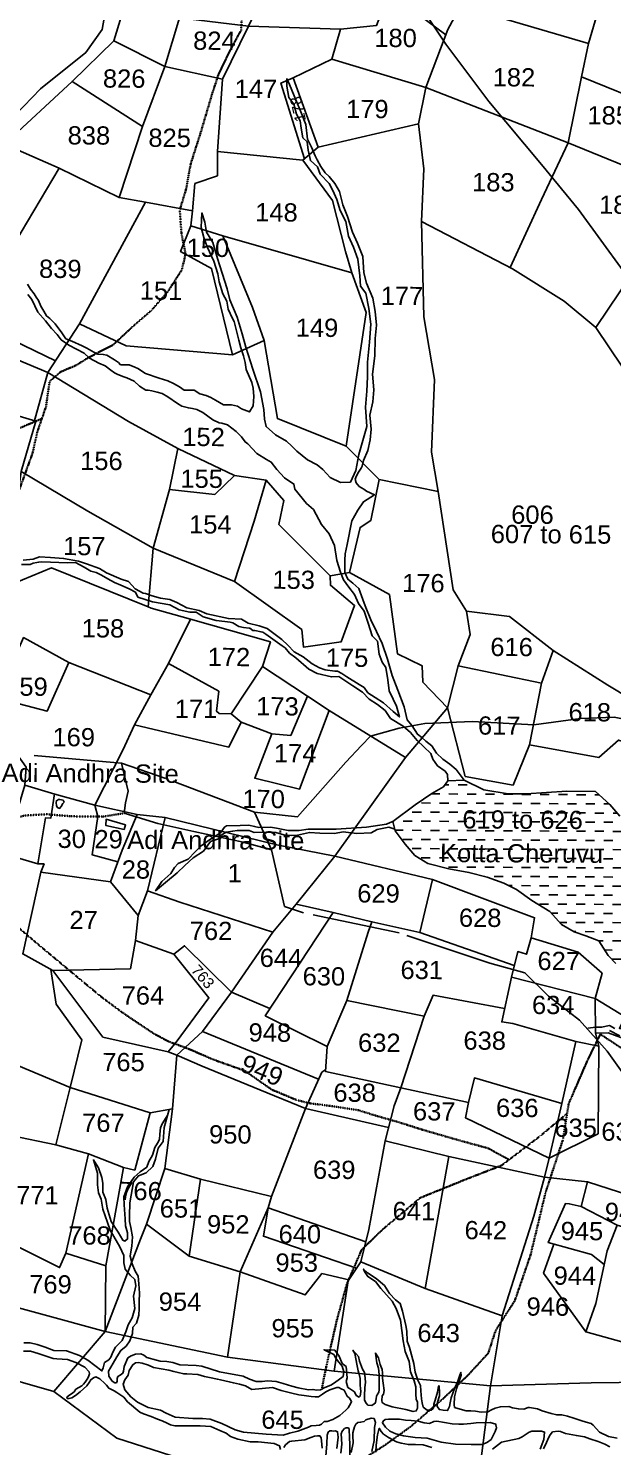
# Model space of a CAD drawing. Header units: inches. Extents: x 304037 to 460575, y 1453943 to 1639883.
# Drawn here: x 343089 to 344183, y 1589703 to 1592359 of the extents above; entities that cross this region are included whole.
import ezdxf

# ---------------------------------------------------------------- set-up
doc = ezdxf.new("R2010")
doc.units = ezdxf.units.IN
doc.header["$MEASUREMENT"] = 0
doc.linetypes.add('ACAD_ISO02W100', pattern=[15, 12, -3])
doc.linetypes.add('ACAD_ISO07W100', pattern=[3, 0, -3])
for name, color, linetype in [('CARTTRACK', 30, 'ACAD_ISO02W100'), ('HILL', 8, 'Continuous'), ('NALA', 4, 'Continuous'), ('SURVEY_BND', 7, 'Continuous'), ('SURVEY_NO', 7, 'Continuous'), ('VILLAGE_AREA', 1, 'Continuous'), ('WATER_BODY', 4, 'Continuous')]:
    doc.layers.add(name, color=color, linetype=linetype)
doc.layers.add('FOOTPATH', color=150, linetype='ACAD_ISO07W100', lineweight=30)
doc.styles.get("Standard").update_dxf_attribs({"font": 'arial.ttf'})

# ---------------------------------------------------------------- blocks, each defined once
blk = doc.blocks.new('DACHURU')
at = {"layer": 'WATER_BODY'}
h = blk.add_hatch(dxfattribs=at)
h.set_pattern_fill('DASH', color=256, scale=10, style=0)
h.set_pattern_definition([(0, (1710.635, -71.4958), (1.25, 1.25), [1.25, -1.25])])
h.paths.add_polyline_path([(2098.47, 556.7), (2100.09, 554.92), (2101.83, 553.95), (2103.41, 553.41), (2105.22, 552.73), (2106.5, 550.71), (2107.54, 549.63), (2108.62, 549.73), (2108.87, 550.71), (2108.66, 555.53), (2108.44, 560.34), (2108.8, 562.85), (2109.27, 563.54), (2108.58, 567.93), (2107.99, 569.81), (2106.6, 571.41), (2104.64, 573.16), (2100.73, 573.18), (2095.16, 572.81), (2092.71, 572.77), (2089.33, 573.3), (2086.63, 574.61), (2084.43, 574.53), (2083.82, 573.69), (2082.25, 572.77), (2079.96, 571.2), (2076.92, 568.91), (2077.26, 567.63), (2078.6, 565.83), (2079.96, 564.25), (2081.72, 563.17), (2084.6, 562.47), (2087.37, 561.99), (2089.89, 561.37), (2092.15, 560.55), (2093.9, 559.68), (2095.99, 558.2)])
h.paths.add_polyline_path([(2082.75, 562.71), (2106.37, 562.71), (2106.37, 566.58), (2082.75, 566.58)], flags=25)
h.paths.add_polyline_path([(2085.79, 567.33), (2103.58, 567.33), (2103.58, 571.16), (2085.79, 571.16)], flags=24)
at = {"layer": 'CARTTRACK'}
for points in [[(2122.24, 623), (2118.59, 629.35), (2114.18, 636.13), (2108.05, 644.5), (2101.9, 652.83), (2096.79, 658.98), (2089.55, 667.56), (2083.62, 675.4), (2079.92, 680.87)], [(2057.98, 570.08), (2063.86, 569.49), (2070.43, 576.98), (2072.57, 579.29), (2073.81, 580.59), (2077.71, 581.69), (2081.24, 582.36), (2087.73, 582.67), (2096.15, 582.24), (2102.56, 583.15), (2107.15, 583.36), (2113.26, 582.2), (2114.95, 581.6), (2115.57, 581.31)], [(2109.43, 533.49), (2106.42, 537.61), (2102.6, 541.85), (2098.36, 545.11), (2095.12, 548.27), (2090.32, 549.56), (2077.84, 553.68), (2064.73, 556.32), (2062.15, 557.18), (2060.33, 564.96), (2057.98, 570.08), (2045.8, 574.62), (2039.69, 576.69), (2024.97, 577.89)], [(2060.33, 564.96), (2056.44, 565.99), (2049.65, 567.39), (2044.75, 568.46), (2040.11, 569.86), (2040.29, 571.29), (2040.66, 572.87), (2039.69, 576.69)]]:
    blk.add_lwpolyline(points, dxfattribs=at)
at = {"layer": 'FOOTPATH', "ltscale": 0.0001}
for points in [[(2027.31, 619.11), (2027.95, 622.03), (2029.12, 625.49), (2029.59, 628.92), (2031.08, 630.24), (2033.19, 631.14), (2034.92, 632.24), (2038.23, 633.95), (2040.93, 636.49), (2043.52, 638.76), (2045.8, 641.43), (2047.63, 644.33), (2048.11, 646.47), (2047.53, 649.36), (2047.29, 652.53), (2048.11, 655.24), (2048.77, 658.86), (2050.09, 663.08), (2051.6, 668.29), (2052.53, 671.2), (2054.49, 675.21), (2055.55, 677.11), (2055.76, 680.31)], [(1983.68, 578.45), (1984.75, 581.99), (1984.93, 586.26), (1985.35, 589.35), (1985.28, 593.16), (1985.98, 594.96), (1986.69, 600.61), (1987.74, 604.96), (1988.58, 608.87), (1989.17, 610.36), (1991.06, 612.41), (1993.27, 615.06), (1995.03, 616.05), (1996.76, 616.19), (2002.25, 616.4), (2005.92, 616.13), (2010.7, 616.64), (2013.16, 617.54), (2019.07, 619.24), (2021.96, 620.91), (2024.05, 621.96), (2025.81, 622.64), (2027.49, 623.36), (2028.59, 623.83)], [(2093.06, 522.67), (2090.26, 524.21), (2086.04, 525.35), (2081.22, 526.71), (2077.84, 527.76), (2074.79, 528.61), (2072.34, 529.37), (2068.54, 529.91), (2065.83, 530.25), (2064.01, 530.67), (2060.51, 532.11), (2056.84, 534.66), (2052.49, 536.18), (2048.94, 537.7), (2046.53, 538.55), (2044.46, 539.6), (2042.22, 541.08), (2039.94, 542.6), (2037.19, 544.63), (2034.44, 546.87), (2028.77, 551.54), (2023.69, 555.8)], [(2024.88, 612.27), (2027.31, 619.11)], [(2040.11, 569.86), (2037.14, 569.36), (2032.86, 569.39), (2029.46, 569.65), (2026.45, 569.46), (2020.58, 567.53), (2015.9, 566.36), (2011.98, 564.79), (2006.39, 560.98), (2003.84, 559.32), (2001.58, 557.65), (1999.56, 555.5), (1997.63, 555.43), (1995.18, 555.4), (1993.54, 555.59), (1992.69, 554.71), (1991.51, 552.05), (1988.5, 550.36), (1987.55, 549.02), (1982.97, 545.69)], [(2055.47, 458.58), (2057.36, 463.54), (2062.33, 469.76), (2067.26, 476.39), (2068.98, 478.72), (2072.77, 481.24), (2076.2, 483.45), (2079.72, 486), (2084.2, 489.9), (2087.64, 493.17), (2090.37, 496.18), (2091.36, 499.29), (2093.97, 503.39), (2096.1, 509.69), (2098.1, 518.21), (2100.44, 525.47), (2101.21, 530.41), (2103.73, 536.31), (2105.48, 539.93), (2109.44, 537.37), (2113.32, 534.69), (2117.41, 531.5), (2120.44, 528.37), (2122.73, 526.58)], [(2101, 529.06), (2097.35, 525.97), (2092.04, 521.88), (2087.54, 520.11), (2080.93, 517.39), (2075.88, 513.1), (2072.95, 510.24), (2070.97, 505.58), (2069.61, 500.61), (2068.18, 494.19), (2067.58, 491.1)]]:
    blk.add_lwpolyline(points, dxfattribs=at)
at = {"layer": 'HILL', "ltscale": 0.0001}
blk.add_lwpolyline([(2021.07, 662.15), (2023.58, 664.21), (2028.11, 668.98), (2034.3, 674.01), (2036.52, 677.16), (2037.41, 682.37), (2037.82, 687), (2034.18, 688.66), (2031.03, 689.63), (2027.26, 689.91), (2024.11, 690.32), (2022.57, 689.91), (2021.44, 688.09), (2020.39, 685.83), (2019.45, 678.33), (2017.67, 673.32), (2016.62, 668.55), (2016.66, 664.09), (2018.68, 662.68), (2020.14, 662.31), (2021.07, 662.15)], dxfattribs=at)
at = {"layer": 'NALA'}
for points in [[(2086.63, 574.61), (2085.53, 576.07), (2084.68, 576.82), (2083.72, 577.5), (2082.83, 578.31), (2082.18, 579.28), (2081.36, 579.95), (2080.83, 580.41), (2080.22, 580.88), (2079.48, 582.01), (2078.8, 582.85), (2078.4, 584.61), (2077.48, 586.89), (2076.72, 588.89), (2076.08, 591.13), (2075.32, 593.29), (2074.52, 594.93), (2073.76, 596.53), (2072.98, 598.41), (2072.65, 599.29), (2072.11, 600.77), (2071.27, 601.53), (2070.56, 602.04), (2070.14, 602.96), (2070.14, 604.68), (2070.17, 605.52), (2070.45, 606.8), (2071.07, 610.06), (2071.89, 611.52), (2072.65, 612.67), (2074.16, 613.65), (2073.06, 614.12), (2072.7, 614.4), (2072.08, 614.74), (2071.63, 615.24), (2071.49, 615.78), (2071.69, 616.23), (2071.94, 616.7), (2072.31, 617.27), (2072.47, 617.55), (2072.62, 618.3), (2073.21, 619.71), (2073.54, 621.17), (2073.66, 622.63), (2073.49, 624.52), (2073.85, 626.38), (2074.02, 628.03), (2073.8, 630.17), (2074.13, 632.67), (2074.16, 635.04), (2074.3, 636.87), (2074.13, 638.75), (2073.8, 640.57), (2072.93, 642.61), (2072.56, 644.02), (2072.39, 646.24), (2071.66, 648.06), (2070.96, 649.6), (2070.25, 651.73), (2069.61, 653.3), (2069.13, 655.13), (2068.51, 656.25), (2067.72, 657.21), (2067.16, 657.68), (2066.57, 658.55), (2066.09, 659.48), (2065.78, 660.01), (2065.3, 661.18), (2064.74, 662.28), (2064.49, 664.3), (2063.79, 666.01), (2062.86, 668.2), (2062.24, 669.77), (2061.87, 670.55), (2061.87, 669.52), (2062.13, 668), (2062.83, 667.07), (2063.2, 665.71), (2063.7, 664.81), (2063.84, 663.8), (2064.07, 662.48), (2064.69, 661.92), (2064.83, 660.79), (2065.14, 659.36), (2066.12, 658.52), (2066.49, 657.48), (2067.73, 656.22), (2068.26, 655.27), (2068.79, 654.03), (2069.24, 652.52), (2070.03, 651.06), (2070.4, 649.01), (2071.1, 647.52), (2071.72, 645.87), (2072, 643.62), (2072.09, 642.19), (2072.85, 641.24), (2073.24, 639.16), (2073.55, 636.98), (2073.38, 634.51), (2073.1, 631.81), (2073.1, 629.79), (2073.02, 627.81), (2072.88, 625.65), (2073.07, 622.98), (2072, 619.14), (2071.61, 616.95), (2070.85, 615.35), (2069.5, 615.3), (2068.09, 615.97), (2067.05, 617.07), (2066.28, 617.69), (2064.96, 618.37), (2063.5, 619.55), (2062.8, 620.25), (2062.09, 620.9), (2060.58, 621.77), (2059.26, 622.89), (2059.03, 623.9), (2058.97, 625.22), (2058.5, 627.66), (2057.4, 630.77), (2056.44, 633.75), (2055.91, 635.6), (2055.23, 637.87), (2054.22, 640.23), (2053.82, 641.72), (2053.15, 643.88), (2052.5, 645.87), (2051.85, 648.06), (2050.95, 649.49), (2050.73, 650.86), (2050.33, 652.1), (2050.22, 650.13), (2050.59, 648.76), (2051.09, 647.49), (2052, 645.51), (2052.56, 643.77), (2052.75, 642.67), (2053.23, 641.04), (2053.79, 640.06), (2053.99, 638.94), (2054.59, 637.68), (2054.84, 637.28), (2055.15, 635.99), (2055.46, 634.7), (2055.77, 633.66), (2056.13, 632.59), (2056.36, 631.64), (2056.5, 630.71), (2057.29, 628.94), (2057.48, 628.16), (2057.59, 627.01), (2057.48, 625.74), (2057, 624.9), (2055.91, 625.29), (2055.35, 625.69), (2054.5, 625.83), (2053.41, 625.83), (2052.31, 626.47), (2051.66, 626.84), (2051.02, 627.12), (2050.17, 627.32), (2049.4, 627.84), (2048.02, 627.84), (2047.4, 628.27), (2046.56, 628.74), (2045.8, 629.11), (2044.59, 629.47), (2042.73, 630.06), (2041.67, 630.74), (2041.24, 630.93), (2040.49, 631.24), (2040.04, 631.24), (2039.3, 631.27), (2039.02, 631.55), (2038.46, 631.94), (2037.39, 632.56), (2036.92, 632.65), (2036.18, 632.7), (2035.62, 632.98), (2034.67, 633.49), (2034.02, 633.83), (2032.59, 634.47), (2031.8, 634.75), (2031.21, 635.57), (2030.3, 636.82), (2029.59, 637.52), (2029.12, 637.89), (2028.75, 638.56), (2028.33, 639.21), (2027.99, 639.99), (2027.68, 640.44), (2027.4, 640.92), (2026.89, 641.54), (2026.47, 642.21)], [(2026.55, 640.82), (2027.08, 640.15), (2027.91, 638.38), (2029, 637.23), (2029.79, 636.16), (2030.61, 635.35), (2031.14, 634.65), (2032.21, 633.92), (2034.29, 632.82), (2035.05, 632.12), (2036.34, 631.48), (2037.19, 631.08), (2037.97, 630.52), (2038.48, 630.13), (2038.93, 629.9), (2039.74, 629.62), (2040.14, 629.48), (2041.18, 629.03), (2041.92, 628.34), (2042.77, 627.81), (2043.08, 627.78), (2043.58, 627.72), (2044.34, 627.55), (2045.02, 627.36), (2045.8, 626.88), (2047.12, 626.01), (2047.71, 625.64), (2048.61, 625.39), (2049.2, 625.31), (2049.77, 625.2), (2050.61, 624.8), (2051.96, 623.76), (2052.83, 623.37), (2053.22, 623.31), (2053.98, 623.12), (2055.16, 622.22), (2055.9, 621.46), (2056.4, 620.79), (2056.79, 620.51), (2058.02, 619.22), (2059.37, 618.41), (2060.01, 618.04), (2060.77, 617.03), (2061.84, 615.91), (2063.13, 615.04), (2063.25, 614.34), (2064.88, 612.4), (2065.83, 611.56), (2066.93, 609.54), (2067.97, 608.24), (2068.73, 606.68), (2069.07, 604.63), (2069.58, 603.03), (2069.97, 601.97), (2070.7, 600.95), (2071.49, 599.97), (2072.03, 598.75), (2072.82, 597.71), (2073.38, 596.03), (2073.94, 594.34), (2074.67, 593.58), (2074.9, 591.82), (2075.35, 590.73), (2075.83, 589.97), (2076.11, 588.31), (2076.3, 586.82), (2076.89, 585.64), (2077.34, 584.69), (2077.74, 583.23), (2076.87, 583.99), (2075.57, 585.14), (2074.42, 585.87), (2073.41, 586.52), (2072.87, 587.22), (2072.2, 587.64), (2070.49, 588.68), (2069.84, 589.15), (2069.22, 589.46), (2068.85, 589.46), (2067.52, 589.61), (2066.76, 589.92), (2065.74, 590.42), (2064.51, 591.38), (2063.27, 592.08), (2062.4, 592.98), (2061.56, 593.77), (2059.56, 595.23), (2058.46, 595.59), (2056.97, 595.98), (2056.02, 596.52), (2054.25, 596.57), (2051.31, 597.2), (2050.22, 597.68), (2048.56, 598.02), (2047.18, 598.72), (2046.2, 599.14), (2044.93, 599.34), (2043.78, 599.65), (2042.88, 599.96), (2042.54, 599.98), (2041.45, 600.57), (2040.52, 601.58), (2039.53, 601.89), (2037.54, 602.76), (2036.55, 603.32), (2034.76, 603.96), (2033.67, 604.35), (2031.64, 604.69), (2029.82, 604.83), (2028.35, 604.88), (2027.45, 604.58), (2026.08, 604.41)], [(2025.88, 603.84), (2027.06, 603.84), (2027.48, 604.01), (2027.99, 604.12), (2028.24, 604.18), (2028.66, 604.2), (2032.16, 604.09), (2033.25, 604.15), (2034.46, 603.53), (2035.36, 602.97), (2036.09, 602.77), (2036.85, 602.43), (2037.72, 601.93), (2038.62, 601.45), (2039.5, 601.06), (2040.65, 600.58), (2041.49, 600.13), (2041.84, 599.45), (2043.84, 598.83), (2046.2, 598.43), (2047.49, 597.76), (2048.98, 597.45), (2049.83, 597.45), (2050.81, 596.78), (2052.55, 596.3), (2053.76, 596.16), (2054.49, 596.1), (2054.86, 595.99), (2055.67, 595.49), (2056.32, 595.37), (2057.08, 595.29), (2057.19, 595.29), (2057.58, 594.95), (2057.89, 594.95), (2058.74, 594.78), (2058.96, 594.76), (2059.38, 594.45), (2061.62, 592.9), (2062.04, 592.59), (2062.66, 591.89), (2063.5, 591.24), (2065.3, 589.7), (2066.43, 589.13), (2068.39, 588.66), (2069.43, 588.71), (2071.35, 587.48), (2072.67, 586.61), (2073.58, 585.64), (2074.73, 584.91), (2075.8, 584.09), (2076.53, 583.03), (2078.24, 581.99), (2079.26, 581.12), (2080.18, 580.02), (2081.09, 579.17), (2082.05, 578.24), (2082.35, 577.48), (2082.97, 576.58), (2084.04, 575.85), (2084.38, 575.38), (2084.43, 574.53)], [(2106.75, 540.43), (2108.16, 539.71)], [(2077.2, 567.84), (2076.38, 568.14), (2074.75, 567.81), (2073.96, 567.36), (2071.99, 567.22), (2070.13, 567.46), (2068.92, 567.22), (2066.94, 567.27), (2065.5, 567.36), (2063.85, 566.98), (2063.06, 566.9), (2061.99, 567), (2060.89, 567.34), (2060.03, 567.34), (2057.95, 567.32), (2057.26, 567.59), (2056.47, 567.59), (2055.6, 567.55), (2054.99, 567.48), (2054.1, 567.32), (2053.42, 566.91), (2053.07, 566.43), (2051.96, 566.05), (2051.96, 566.05), (2051, 564.69), (2049.59, 563.77), (2048.48, 562.74), (2047.43, 561.73), (2045.81, 560.39), (2044.48, 559.26), (2045.32, 560.51), (2046.53, 561.62), (2047.05, 562.43), (2047.56, 563.02), (2048.91, 563.59), (2049.85, 564.62), (2050.67, 565.44), (2051.69, 566.18), (2051.69, 566.18), (2053.31, 567.24), (2053.85, 568.03), (2054.14, 568.2), (2056.02, 568.24), (2057.2, 568.29), (2057.98, 568.14), (2058.56, 568.01), (2060.15, 568.04), (2060.97, 567.91), (2062.59, 567.62), (2064.07, 567.62), (2065.32, 567.79), (2069.16, 567.83), (2073.3, 568.1), (2076.03, 568.55), (2076.57, 568.76), (2076.92, 568.91)], [(2107.47, 540.72), (2106.74, 541.14), (2105.65, 540.88), (2104.87, 540.88), (2103.76, 540.77)], [(2026.77, 497.24), (2027.62, 497.26), (2028.56, 497.05), (2029.66, 496.65), (2030.89, 496.24), (2032.62, 496.19), (2034.39, 495.56), (2035.52, 494.91), (2037.46, 493.47), (2037.63, 493.89), (2037.8, 494.61), (2038.41, 494.99), (2038.67, 495.34), (2038.93, 496.05), (2039.33, 496.72), (2040.2, 497.65), (2040.7, 498.81), (2041.03, 499.81), (2041.58, 500.76), (2041.91, 502.01), (2041.74, 503.7), (2042.03, 505.13), (2041.9, 506), (2041.25, 506.59), (2040.6, 507.43), (2040.37, 508.28), (2040.37, 509.27), (2039.85, 510.47), (2038.99, 511.86), (2038.5, 512.76), (2038.12, 513.79), (2037.5, 515.6), (2037.26, 516.99), (2036.89, 517.85), (2036.74, 518.94), (2036.74, 520.53), (2036.15, 522.38), (2036.86, 521.29), (2037.34, 519.96), (2037.45, 519.16), (2037.46, 517.92), (2037.88, 516.95), (2038.07, 515.74), (2038.64, 513.94), (2039.61, 512.46), (2040.24, 511.36), (2040.53, 511.23), (2040.88, 511.56), (2040.88, 512.39), (2040.58, 513.33), (2040.53, 514.3), (2040.41, 516.2), (2040.36, 517.3), (2040.86, 518.69), (2041.73, 520.02), (2042.56, 520.74), (2043.47, 521.4), (2043.73, 522.19), (2044.22, 523.05), (2044.55, 524.09), (2044.91, 524.7), (2045.17, 525.18), (2045.21, 525.92), (2045.33, 526.79), (2045.54, 527.34), (2046.33, 528.58), (2046.49, 529.29), (2045.8, 526.83), (2045.68, 524.91), (2045.03, 523.99), (2044.67, 522.51), (2044.29, 521.47), (2043.39, 520.61), (2042.33, 520.21), (2041.67, 519.38), (2041.15, 516.51), (2041.14, 514.73), (2041.14, 513.93), (2041.34, 513.12), (2041.57, 511.86), (2041.47, 510.58), (2041.33, 509.78), (2041.27, 509.2), (2041.53, 508.15), (2041.93, 507.16), (2042.35, 506.47), (2042.47, 505.41), (2042.54, 504.13), (2042.52, 502.98), (2042.52, 502.05), (2042.47, 501.13), (2042.18, 500.04), (2041.67, 499.47), (2041.62, 498.59), (2041.26, 497.62), (2040.75, 496.86), (2040.06, 496.29), (2039.49, 495.38), (2038.99, 494.51), (2038.35, 493.42), (2038.43, 492.73), (2038.87, 492.07), (2039.25, 491.83), (2039.47, 491.85), (2039.56, 492.09), (2039.56, 492.42), (2039.63, 492.7), (2039.96, 492.89), (2040.34, 493.16), (2040.44, 493.42), (2040.51, 494.1), (2041.03, 495.26), (2041.45, 495.53), (2042.07, 495.77), (2042.78, 495.81), (2043.18, 495.67), (2043.59, 495.34), (2044.93, 494.96), (2045.45, 494.82), (2046.33, 494.81), (2047.18, 494.65), (2048.13, 494.36), (2050.35, 494.27), (2051.13, 494.2), (2053.55, 493.42), (2056.81, 492.86), (2057.67, 492.45), (2058.61, 492.13), (2059.44, 492.13), (2060.13, 492.24), (2061.33, 492.15), (2062.31, 491.88), (2063.49, 491.51), (2064.36, 491.3), (2065.78, 491.04), (2066.38, 491.08), (2066.9, 490.99), (2067.42, 491.01), (2068.01, 491.34), (2068.84, 491.67), (2069.31, 492), (2070.49, 492.86), (2070.59, 493.5), (2070.35, 494.28), (2069.9, 494.83), (2069.45, 495.4), (2069.24, 495.87), (2067.87, 496.52), (2069.34, 496.47), (2069.95, 495.67), (2070.37, 494.67), (2070.9, 494.22), (2071.04, 492.7), (2070.94, 492.2), (2071.15, 491.37), (2071.37, 491.25), (2072.07, 490.77), (2072.29, 490.3), (2072.71, 490.06), (2072.86, 490.2), (2072.93, 490.85), (2072.91, 491.22), (2072.83, 491.7), (2072.83, 492.13), (2072.83, 492.63), (2072.71, 493.2), (2072.55, 493.64), (2072.4, 494.36), (2072.1, 496.01), (2071.82, 496.48), (2072.6, 495.6), (2072.74, 494.99), (2073.14, 493.88), (2073.42, 493.42), (2073.54, 492.67), (2073.57, 492.08), (2073.47, 491.38), (2073.47, 490.22), (2073.47, 489.63), (2073.66, 489.23), (2073.92, 488.97), (2074.44, 488.94), (2074.77, 489.14), (2074.94, 489.27), (2075.01, 489.63), (2075.03, 489.85), (2075.11, 490.22), (2075.17, 490.39), (2075.41, 490.77), (2075.44, 491.05), (2075.44, 491.76), (2075.44, 492.15), (2075.44, 493.16), (2075.36, 494.06), (2075.13, 494.77), (2074.92, 496.1), (2075.34, 495.46), (2075.41, 495.11), (2075.56, 494.56), (2075.86, 493.88), (2075.89, 493.42), (2075.89, 492.69), (2076.01, 491.98), (2076.15, 491), (2076.07, 490.49), (2075.88, 490.27), (2075.81, 489.63), (2075.89, 489.33), (2076.27, 489.08), (2077.23, 488.73), (2079.14, 488.38), (2080.14, 488.15), (2080.54, 488.22), (2080.71, 488.57), (2080.73, 488.89), (2080.71, 489.43), (2080.54, 489.83), (2080.47, 490.49), (2080.49, 491.51), (2080.23, 492.32), (2079.71, 493.54), (2079.55, 494.97), (2078.98, 496.32), (2078.72, 497.79), (2078.32, 500.64), (2077.72, 502.23), (2077.15, 503.2), (2075.6, 504.93), (2074.89, 505.9), (2073.82, 506.57), (2073.35, 507.28), (2073.23, 507.59), (2073.78, 507.09), (2074.98, 506.33), (2076.11, 505.36), (2076.78, 504.29), (2077.61, 503.41), (2078.27, 502.91), (2078.57, 501.87), (2079.04, 499.88), (2079.19, 499.12), (2079.23, 497.76), (2079.59, 496.87), (2080.16, 494.7), (2080.37, 493.5), (2080.73, 492.41), (2081.11, 491.69), (2081.18, 490.98), (2081.27, 489.85), (2081.37, 489.32), (2081.5, 488.75), (2082.05, 488.32), (2082.61, 488.34), (2082.85, 488.57), (2082.93, 488.84), (2082.93, 489.14), (2083.12, 489.71), (2083.42, 490.8), (2083.54, 491.35), (2083.63, 491.68), (2083.68, 491.63), (2083.7, 490.76), (2083.7, 490.3), (2083.44, 489.41), (2083.4, 488.84), (2083.71, 488.41), (2084.25, 488.34), (2084.84, 488.29), (2085.1, 488.83), (2085.19, 489.36), (2085.34, 490.05), (2085.77, 491.33), (2086.17, 492.2), (2086.43, 492.99), (2086.64, 493.51), (2086.67, 493.15), (2086.05, 491.26), (2085.77, 490.16), (2085.74, 489.1), (2085.79, 488.72), (2086.57, 488.46), (2087.4, 488.26), (2088.03, 488.26), (2088.68, 488.22), (2089.45, 488.1), (2090.33, 488.13), (2090.87, 488.41), (2091.35, 488.65), (2092.06, 488.84), (2093.2, 488.86), (2093.72, 488.72), (2094.54, 488.55), (2095.26, 488.51), (2095.85, 488.74), (2096.03, 488.74), (2097.15, 488.57), (2097.81, 488.3), (2099.01, 487.95), (2099.79, 487.77), (2100.47, 487.76), (2101.25, 487.61), (2102.11, 487.34), (2103.09, 487.04), (2103.82, 486.81), (2104.53, 486.63), (2104.79, 486.38), (2105.64, 485.42), (2106.87, 484.86), (2108.07, 484.64)], [(2107.1, 483.42), (2106.4, 483.81), (2105.47, 484.15), (2104.36, 484.52), (2103.6, 484.77), (2102.49, 484.95), (2100.99, 485.22), (2100.32, 485.48), (2100, 485.52), (2099.23, 485.46), (2098.91, 485.03), (2098.71, 484.69), (2098.4, 484), (2098.02, 483.12)], [(2097.56, 483.07), (2098.06, 484.41), (2098.14, 485.4), (2097.73, 485.55), (2096.41, 485.52), (2096.03, 485.39), (2095.08, 484.76), (2094.62, 484.51), (2092.24, 484), (2091.03, 483.05)], [(2082.7, 483.2), (2081.54, 483.55), (2080.48, 483.6), (2079.5, 483.6), (2078.5, 483.77), (2077.85, 483.98), (2076.76, 484.54), (2076.06, 485.01), (2075.74, 485.37), (2075.49, 485.8), (2075.24, 484.92), (2075.09, 483.5), (2075.02, 482.52)], [(2074.51, 482.61), (2074.79, 484.12), (2074.85, 485.91), (2074.97, 486.6), (2074.78, 487.13), (2074.38, 487.2), (2073.64, 486.94), (2073.4, 486.71), (2072.93, 486.62), (2072.55, 486.56), (2072.29, 486.34), (2072.1, 485.98), (2072, 485.65), (2071.89, 485.17), (2071.89, 484.75), (2071.93, 483.8), (2071.66, 482.48)], [(2071.47, 481.89), (2071.47, 483.35), (2071.41, 484.76), (2071.38, 485.37), (2071.37, 485.75), (2071.21, 485.86), (2070.96, 485.86), (2070.71, 485.73), (2070.42, 485.38), (2070.27, 485.01), (2070.39, 483.6), (2070.27, 482.38)], [(2069.7, 483.01), (2069.86, 484.57), (2069.78, 485.3), (2069.51, 485.41), (2069.16, 485.4), (2069.02, 485.4), (2068.71, 485.4), (2068.49, 485.25), (2068.36, 484.83), (2068.31, 483.64), (2068.16, 481.41)], [(2067.68, 483.04), (2067.61, 484.03), (2067.56, 484.47), (2067.36, 484.72), (2067.08, 484.74), (2066.65, 484.66), (2066.13, 484.49), (2065.3, 484.16), (2063.52, 483.99), (2063.19, 483.91), (2062.67, 483.46), (2062.44, 483.09)], [(2061.98, 482.82), (2061.84, 483.34), (2061.11, 483.66), (2058.9, 483.86), (2057.8, 483.86), (2056.14, 484.23), (2055.14, 484.58), (2054.54, 485.01), (2053.64, 485.37), (2052.42, 485.92), (2050.95, 486), (2049.39, 485.99), (2048.53, 485.99), (2047.99, 485.99), (2047.5, 485.99), (2046.89, 486.15), (2046.45, 486.36), (2045.76, 486.65), (2045.1, 486.91), (2044.24, 487.24), (2043.21, 487.63), (2042.71, 487.82), (2041, 489.25), (2040.51, 489.88), (2039.53, 490.51), (2039.14, 490.72), (2038.41, 491.1), (2038.11, 491.51), (2037.89, 491.75), (2037.19, 492.36), (2036.64, 492.63), (2036.3, 492.52), (2035.94, 492.25), (2035.71, 491.88), (2035.4, 491.42), (2034.51, 490.57), (2033.89, 490.07), (2033.38, 489.76), (2033, 489.65), (2032.71, 489.67), (2032.68, 489.82), (2032.95, 490.08), (2033.34, 490.29), (2033.7, 490.58), (2033.91, 490.94), (2034.73, 491.4), (2034.96, 491.62), (2035.2, 491.9), (2035.44, 492.31), (2035.63, 492.65), (2035.77, 493.05), (2035.71, 493.33), (2035.14, 493.98), (2033.88, 494.6), (2032.74, 495.01), (2031.29, 495.07), (2030.77, 495.11), (2028.72, 495.78), (2027.68, 496.11), (2026.73, 496.13)]]:
    blk.add_lwpolyline(points, dxfattribs=at)
for points in [[(2065.82, 485.9), (2064.36, 485.33), (2063.21, 485.06), (2062.32, 484.8), (2059.99, 484.94), (2056.88, 485.18), (2055.75, 485.49), (2053.93, 486.33), (2052.32, 486.91), (2051.26, 487.03), (2049.97, 487.03), (2047.55, 487.2), (2046.31, 487.72), (2045.54, 488.15), (2043.84, 488.49), (2042.37, 489.23), (2041.44, 489.95), (2040.62, 490.91), (2040.38, 491.65), (2040.6, 492.27), (2041.08, 492.9), (2041.2, 493.52), (2041.7, 494.32), (2042.06, 494.61), (2042.42, 494.63), (2042.97, 494.56), (2043.84, 494.29), (2044.53, 493.98), (2046.62, 493.62), (2047.32, 493.43), (2047.89, 493.29), (2048.68, 493.12), (2049.11, 493.12), (2050.6, 493.05), (2051.54, 492.79), (2052.21, 492.64), (2053.29, 492.4), (2053.72, 492.31), (2054.92, 492.07), (2055.49, 491.92), (2056.31, 491.73), (2057.13, 491.52), (2058.01, 491.01), (2060.84, 491.32), (2062.01, 490.91), (2063.5, 490.53), (2064.46, 490.33), (2065.18, 490.26), (2066.14, 490.12), (2066.71, 490.07), (2067.17, 490.09), (2067.7, 490.45), (2068.17, 490.77), (2068.68, 491.05), (2069.09, 491.17), (2069.64, 491.34), (2069.93, 491.36), (2070.24, 491.17), (2070.65, 490.98), (2070.89, 490.53), (2071.08, 490.17), (2071.41, 489.9), (2071.68, 489.47), (2071.58, 489.21), (2071.24, 488.59), (2070.89, 488.27), (2070.07, 487.53), (2069.11, 486.96), (2068.34, 486.69), (2067.96, 486.69), (2067.58, 486.31), (2067.31, 486.19), (2066.83, 486.14), (2066.16, 486.07)], [(2090.33, 483.98), (2089.66, 483.65), (2088.1, 483.65), (2085.94, 483.67), (2083.97, 483.93), (2082.08, 484.49), (2080.42, 484.56), (2078.82, 484.8), (2077.76, 485.06), (2076.92, 485.44), (2076.35, 485.97), (2075.92, 486.55), (2076.04, 486.79), (2076.3, 487.02), (2076.73, 487.05), (2077.19, 487.05), (2078.24, 487.05), (2079.08, 486.95), (2079.87, 486.88), (2080.81, 486.79), (2081.62, 486.57), (2082.37, 486.52), (2082.94, 486.76), (2083.35, 486.81), (2085.49, 486.45), (2086.37, 486.43), (2087.02, 486.43), (2088.05, 486.52), (2088.77, 486.64), (2090.67, 486.67), (2091.46, 486.45), (2091.46, 486.35), (2091.55, 485.95), (2091.39, 485.47), (2091.12, 485.01), (2090.83, 484.37)]]:
    blk.add_lwpolyline(points, close=True, dxfattribs=at)
at = {"layer": 'SURVEY_BND'}
for points in [[(2080.39, 651.11), (2080.67, 658.31), (2079.91, 664.45), (2080.89, 669.45), (2083.87, 677.41), (2085.59, 680.59), (2087.95, 689.73), (2088.7, 695.52), (2094.22, 705.53), (2098.52, 714.77), (2104.27, 720.77), (2109.03, 726.12), (2112.65, 731.37), (2114.62, 734.41), (2118.45, 740.25), (2123.82, 748.64), (2128.9, 755.63), (2128.68, 758.7)], [(2038.13, 675.59), (2040.04, 681.9), (2039.96, 690.15), (2040.81, 696.15), (2047.33, 693.47), (2047.07, 681.97), (2047.1, 678.8)], [(2075.83, 682.43), (2073.31, 684.28), (2061.8, 688.39), (2057.81, 680.28), (2056.55, 677.73), (2069.16, 677.37)], [(2068.02, 673.28), (2069.16, 677.37), (2074.11, 677.91), (2075.83, 682.43), (2083.59, 676.67)], [(2102.2, 671.02), (2103.14, 675.61), (2105.32, 683.07), (2110.63, 680.06), (2116.3, 677.63)], [(2103.14, 675.61), (2091.1, 679.03), (2085.59, 680.59)], [(2053.05, 670.46), (2056.55, 677.73), (2047.1, 678.8), (2045.14, 672.13)], [(2032.45, 670.03), (2038.13, 675.59), (2045.14, 672.13)], [(2052.42, 660.54), (2053.05, 670.46), (2045.14, 672.13), (2042.12, 663.89), (2038.97, 654.17), (2042.61, 653.52)], [(2062.71, 670.66), (2068.02, 673.28), (2080.89, 669.45)], [(2066.21, 661.2), (2062.71, 670.66), (2061.05, 669.94), (2064.34, 659.61)], [(2100.44, 661.98), (2102.2, 671.02), (2112.12, 667.05)], [(2038.97, 654.17), (2030.73, 658.13), (2023.26, 661.4), (2032.45, 670.03), (2042.12, 663.89)], [(2100.44, 661.98), (2080.89, 669.45)], [(2064.1, 659.41), (2066.21, 661.2), (2079.91, 664.45)], [(2049.02, 652.39), (2049.35, 656.13), (2052.42, 657.2), (2052.42, 660.54), (2064.1, 659.41), (2068.22, 653.91), (2070, 646.91), (2070.89, 644.03)], [(2092.56, 644.84), (2096.83, 654.19), (2100.44, 661.98), (2110.42, 657.94)], [(2015.29, 647.57), (2011.47, 637.13), (2017.93, 634.84), (2018.94, 637.67), (2025.6, 649.36), (2030.73, 658.13)], [(2033.66, 636.82), (2042.61, 653.52), (2049.02, 652.39), (2048.8, 650.33)], [(2115.83, 582.05), (2106.24, 587.74), (2098.73, 592.42), (2092.75, 597.08), (2086.85, 597.76), (2084.99, 600.69), (2082.89, 614.15), (2081.96, 619.5), (2082.3, 629.46), (2080.79, 638.02), (2080.39, 651.11), (2092.91, 644.66), (2099.99, 640.27), (2104.34, 636.7), (2109.82, 628.65), (2119.9, 617.44), (2129.15, 607.35), (2134.27, 601.74)], [(2058.96, 634.7), (2054.6, 632.7), (2051.69, 644.51), (2047.44, 646.81), (2048.8, 650.33), (2053.19, 648.99)], [(2074.81, 615.71), (2070.24, 620.27), (2072.91, 638.61), (2070.89, 644.03), (2053.19, 648.99), (2057.3, 639.2), (2058.96, 634.7), (2060.81, 623.99), (2070.24, 620.27)], [(2104.34, 636.7), (2110.81, 646.39), (2121.19, 637.43)], [(2030.37, 631.75), (2018.79, 637.27)], [(2029.33, 630.13), (2033.66, 636.82), (2040.04, 633.86), (2054.6, 632.7)], [(2029.33, 630.13), (2017.93, 634.84)], [(2027.49, 623.36), (2029.33, 630.13), (2040.42, 623.49), (2047.22, 619.84)], [(2025.78, 616.57), (2027.73, 623.46), (2008.35, 629.17), (2006, 622.57), (2017.72, 618.85)], [(2046.1, 614.19), (2047.22, 619.84), (2054.97, 616.19)], [(2043.25, 598.14), (2029.99, 603.42), (2023.36, 600.63), (2025.09, 611.43), (2025.78, 616.57), (2034.91, 611.2), (2043.88, 606.18)], [(2059.32, 615.54), (2054.97, 616.19), (2052.29, 613.56), (2046.1, 614.19), (2043.88, 606.18)], [(2084.32, 584.51), (2080.9, 588.02), (2080.83, 590.24), (2077.45, 591.87), (2076.27, 599.98), (2070.81, 602.96), (2072.22, 609.16), (2073.68, 610.1), (2074.81, 615.71), (2082.89, 614.15)], [(2055.05, 601.64), (2057.71, 609.93), (2059.32, 615.54), (2061.75, 612.81), (2061.07, 609.5), (2068.14, 602.49)], [(2058.96, 590.04), (2060.02, 593.41), (2049.06, 596.46), (2043.64, 597.94), (2043.25, 598.14), (2043.88, 606.18), (2055.05, 601.64), (2064.33, 595.12), (2064.57, 592.7), (2069.7, 593.47), (2071.52, 598.47), (2068.2, 601.21), (2068.14, 602.49), (2070.81, 602.96)], [(2054.71, 583.52), (2053.06, 583.58), (2052.69, 583.88), (2053, 586.61), (2046.06, 590.4), (2049.06, 596.46)], [(2085.74, 590.26), (2087.37, 594.57), (2086.85, 597.76)], [(2017.95, 587.67), (2023.76, 588.1), (2026.21, 593.82), (2032.44, 590.46)], [(2097.15, 587.97), (2098.73, 592.42)], [(2036.11, 570.95), (2030.61, 572.41), (2026.48, 573.6), (2026.66, 576.08), (2022.15, 582.33), (2023.72, 585.23), (2029.5, 583.78), (2032.44, 590.46), (2043.7, 586.07)], [(2041.46, 581.98), (2043.7, 586.07), (2046.06, 590.4)], [(2065.15, 586.03), (2058.96, 590.04), (2054.71, 583.52), (2056.09, 582.41)], [(2084.32, 584.51), (2085.74, 590.26), (2097.15, 587.97), (2095.59, 579.51)], [(2068.11, 584.06), (2065.15, 586.03), (2062.87, 580.62), (2060.28, 580.81)], [(2036.11, 570.95), (2039.88, 578.49), (2041.46, 581.98), (2054.42, 578.98), (2056.09, 582.41), (2060.28, 580.81), (2057.97, 574.72), (2064.11, 573.29), (2068.11, 584.06), (2078.59, 577.69), (2068.99, 564.13)], [(2111.21, 579.24), (2107.77, 580.23), (2105.09, 577.84), (2095.59, 579.51), (2093.36, 573.99), (2086.79, 575.14), (2084.32, 584.51), (2078.59, 577.69)], [(2028.32, 562.84), (2018.88, 565.57), (2012.86, 567.09), (2014.67, 572.16), (2025.53, 570.35), (2026.48, 573.6)], [(2028.76, 561.7), (2029.19, 562.84), (2028.32, 562.84), (2029.36, 569.18), (2030.09, 569.13), (2030.54, 572.43)], [(2039.29, 563.2), (2035.77, 564.11), (2036.51, 569.37), (2036.11, 570.95), (2041.88, 569.7)], [(2042.12, 555.84), (2038.31, 560.42), (2039.86, 564.8), (2041.88, 569.7), (2045.73, 569.28)], [(2060.55, 553.66), (2047.82, 557.7), (2043.37, 559.24), (2045.73, 569.28), (2061.03, 565.65), (2068.99, 564.13)], [(2074.12, 555.16), (2068.79, 556.39), (2063.72, 557.53), (2068.99, 564.13), (2082.37, 560.98)], [(2030.45, 548.24), (2026.32, 550.51), (2028.76, 561.7), (2038.31, 560.42)], [(2095.96, 553.1), (2096.4, 555.84), (2082.37, 560.98), (2080.71, 553.73)], [(2041.77, 552.41), (2042.12, 555.84), (2043.37, 559.24)], [(2060.21, 543.19), (2054.94, 545.4), (2060.55, 553.66), (2063.72, 557.53)], [(2068.06, 538.04), (2059.59, 542.22), (2065.49, 551.31), (2068.79, 556.39)], [(2070.73, 544.36), (2073.63, 553.73), (2074.12, 555.16), (2080.71, 553.73), (2093.65, 549.29)], [(2046.29, 537.19), (2037.37, 539.17), (2030.45, 548.24), (2041.08, 548.56), (2041.77, 552.41), (2047.03, 550.58)], [(2054.94, 545.4), (2048.48, 551.74), (2047.03, 550.58), (2051.85, 544.65), (2047.39, 538.54), (2046.29, 537.19), (2047.48, 536.77), (2050.98, 540)], [(2104.76, 544.82), (2105.68, 548.28), (2102.4, 551.14), (2095.96, 553.1), (2095.31, 550.83), (2094.11, 551.18), (2093.26, 547.7), (2104.76, 544.82)], [(2032.91, 532.25), (2024.41, 535.78), (2015.26, 540.24), (2017.55, 550.65)], [(2032.91, 532.25), (2034.47, 538.8), (2030.93, 543.66), (2030.17, 548.4)], [(2104.84, 540.09), (2105.29, 538.31), (2102.15, 538.93), (2093.47, 541.33), (2091.98, 541.55), (2093.26, 547.7)], [(2066.94, 533.56), (2050.98, 540), (2054.94, 545.4)], [(2078.21, 532.45), (2067.89, 534.61), (2068.06, 538.04), (2070.73, 544.36), (2081.34, 542.27)], [(2102.15, 538.93), (2100.28, 530.42), (2088.28, 533.85), (2087.49, 530.5), (2078.21, 532.45), (2081.34, 542.27), (2082.55, 545.15), (2092.36, 543.39)], [(2119.83, 537.55), (2114.15, 537.3), (2109.17, 539.2), (2106.57, 540.13), (2104.84, 540.09), (2104.76, 544.82), (2108.87, 542.35), (2108.1, 540.73), (2111.37, 540.41), (2115.89, 539.54), (2128.24, 539.19)], [(2030.99, 524.4), (2024.84, 525.63), (2013.61, 528.4), (2015.26, 540.24)], [(2103.83, 519.69), (2097.92, 520.3), (2098.58, 522.94), (2105.24, 526.29), (2105.29, 538.31)], [(2060.55, 517.49), (2050.82, 519.81), (2045.96, 521.22), (2046.94, 529.38), (2047.48, 536.77)], [(2065.14, 529.54), (2058.91, 532.07), (2050.97, 535.28), (2047.48, 536.77)], [(2076.55, 527), (2065.14, 529.54), (2067.37, 534.52), (2067.9, 534.92)], [(2035.49, 523.18), (2030.99, 524.4), (2032.91, 532.25), (2043.89, 528.83)], [(2076.11, 525.18), (2077.29, 529.98), (2078.21, 532.45)], [(2100.28, 530.42), (2098.58, 522.94), (2087.06, 528.39), (2087.49, 530.5)], [(2037.87, 498.84), (2037.91, 507.84), (2039.89, 519.02), (2040.26, 521.33), (2041.81, 520.98), (2043.89, 528.83), (2046.94, 529.38)], [(2065.14, 529.54), (2060.55, 517.49), (2060.14, 515.9), (2073.52, 511.33)], [(2084.82, 523.09), (2076.11, 525.18), (2073.94, 513.01), (2072.83, 508.6)], [(2032.43, 509.55), (2035.49, 523.18), (2040.26, 521.33)], [(2081.7, 504.98), (2084.82, 523.09), (2097.92, 520.3)], [(2049.34, 509.22), (2043.46, 513.6), (2045.96, 521.22)], [(2056.34, 507.11), (2049.34, 509.22), (2050.82, 519.81)], [(2119.85, 492.45), (2104.46, 492.19), (2090.71, 491.72), (2092.24, 501.31), (2096.5, 514.98), (2097.92, 520.3)], [(2114.6, 511.88), (2107.94, 513.8), (2102.98, 516.32), (2103.83, 519.69), (2109.64, 517.87), (2115.26, 515.99), (2114.23, 513.66)], [(2106.16, 508.39), (2104.42, 509.74), (2098.49, 511.35), (2100.82, 516.7), (2101.34, 516.7), (2102.98, 516.32)], [(2056.34, 507.11), (2060.14, 515.9)], [(2072.25, 507.7), (2059.5, 512.02), (2060.14, 515.9)], [(2037.87, 498.84), (2019.59, 503.73), (2020.61, 513.02), (2031.59, 507.57), (2032.43, 509.55), (2037.91, 507.84)], [(2054.68, 495.42), (2037.87, 498.84), (2042.65, 511.51), (2043.46, 513.6)], [(2114.07, 496.33), (2103.71, 499.16), (2105.04, 503.04), (2106.56, 510.26), (2107.94, 513.8)], [(2103.71, 499.16), (2097.88, 507.18), (2099.26, 511.14)], [(2069.28, 493.6), (2054.68, 495.42), (2056.34, 507.11), (2065.27, 504.02), (2067.52, 506.94), (2071.23, 506.12)], [(2090.71, 491.72), (2069.28, 493.6), (2071.14, 505.98), (2072.83, 508.6), (2081.7, 504.98), (2092.24, 501.31)], [(2030.88, 490.59), (2037.87, 498.84)], [(2030.88, 490.59), (2021.93, 493.13), (2002.13, 486.9), (1984.74, 474.56), (1967.64, 472.4), (1956.25, 465.02), (1949.81, 464.49), (1955.85, 455.27), (1965.64, 441.83), (1980.34, 421.93), (2003.86, 389.83), (2018.31, 369.76)], [(2088.82, 476.45), (2090.71, 491.72)], [(2085.54, 476.28), (2069.35, 477.57), (2059.44, 478.65), (2056.78, 478.85), (2039.56, 484.28), (2030.88, 490.59)]]:
    blk.add_lwpolyline(points, dxfattribs=at)
at = {"layer": 'VILLAGE_AREA'}
blk.add_lwpolyline([(2040.14, 567.6), (2040.31, 568.27), (2037.63, 569.02), (2037.6, 568.17), (2040.14, 567.6)], dxfattribs=at)
at = {"layer": 'WATER_BODY'}
blk.add_lwpolyline([(2107.54, 549.63), (2106.5, 550.71), (2105.22, 552.73), (2103.41, 553.41), (2101.83, 553.95), (2100.09, 554.92), (2098.47, 556.7), (2095.99, 558.2), (2093.9, 559.68), (2092.15, 560.55), (2089.89, 561.37), (2087.37, 561.99), (2084.6, 562.47), (2081.72, 563.17), (2079.96, 564.25), (2078.6, 565.83), (2077.26, 567.63), (2076.92, 568.91), (2079.96, 571.2), (2082.25, 572.77), (2083.82, 573.69), (2084.43, 574.53), (2086.63, 574.61), (2089.33, 573.3), (2092.71, 572.77), (2095.16, 572.81), (2100.73, 573.18), (2104.64, 573.16), (2106.6, 571.41), (2107.99, 569.81)], dxfattribs=at)
blk.add_lwpolyline([(2031.7, 571.13), (2031.5, 570.72), (2031.27, 570.47), (2030.96, 570.59), (2030.83, 570.8), (2030.81, 571.27), (2030.83, 571.5), (2031.12, 571.66), (2031.29, 571.66), (2031.74, 571.58), (2031.88, 571.3)], close=True, dxfattribs=at)
at = {"layer": 'SURVEY_NO'}
for s, p in [('824', (2049, 674.45)), ('180', (2073.81, 674.96)), ('182', (2090.05, 669.66)), ('826', (2036.67, 669.2)), ('147', (2054.72, 667.89)), ('179', (2069.99, 665.21)), ('185', (2103.05, 664.51)), ('838', (2031.88, 661.39)), ('825', (2042.94, 661.12)), ('183', (2087.3, 655.28)), ('184', (2104.71, 652.28)), ('148', (2057.62, 650.99)), ('150', (2048.26, 646.09)), ('839', (2028.06, 643.1)), ('151', (2041.87, 640.18)), ('177', (2074.87, 639.64)), ('149', (2063.26, 635.22)), ('152', (2047.8, 620.18)), ('156', (2033.83, 616.83)), ('155', (2047.57, 614.46)), ('606', (2092.9, 609.78)), ('154', (2048.79, 608.21)), ('607 to 615', (2090.12, 607.11)), ('157', (2031.55, 605.15)), ('153', (2060.25, 600.69)), ('176', (2078.01, 600.33)), ('158', (2034.16, 593.9)), ('172', (2051.43, 590.07)), ('175', (2067.61, 590.06)), ('616', (2090.14, 591.64)), ('159', (2023.73, 585.86)), ('171', (2046.96, 582.94)), ('173', (2058.12, 583.35)), ('618', (2100.89, 582.77)), ('617', (2088.5, 580.87)), ('169', (2030.24, 578.98)), ('174', (2060.58, 576.93)), ('Adi Andhra Site', (2023.3, 574.04)), ('170', (2056.29, 570.65)), ('619 to 626', (2086.43, 568.01)), ('30', (2031.01, 565.05)), ('29', (2036.06, 565.03)), ('Adi Andhra Site', (2040.55, 564.97)), ('Kotta Cheruvu', (2083.4, 563.39)), ('28', (2039.82, 560.9)), ('1', (2054.33, 560.46)), ('629', (2072.09, 557.8)), ('27', (2032.7, 553.95)), ('628', (2086.03, 554.54)), ('762', (2049.18, 552.55)), ('644', (2058.78, 548.9)), ('631', (2078.07, 547.35)), ('627', (2096.82, 548.68)), ('630', (2064.67, 546.41)), ('764', (2039.9, 543.65)), ('634', (2096.1, 542.65)), ('948', (2057.31, 538.67)), ('638', (2086.74, 537.72)), ('632', (2072.31, 537.36)), ('765', (2037.29, 534.52)), ('638', (2068.97, 530.49)), ('637', (2079.88, 528)), ('636', (2091.25, 528.53)), ('767', (2034.58, 526.19)), ('635', (2099.26, 525.85)), ('950', (2051.97, 524.69)), ('631', (2105.69, 525.35)), ('639', (2066.22, 519.92)), ('771', (2025.6, 516.22)), ('766', (2039.71, 516.87)), ('651', (2045.27, 514.51)), ('641', (2077.16, 514.33)), ('947', (2106.23, 514.36)), ('952', (2051.75, 512.38)), ('768', (2032.76, 510.75)), ('640', (2061.56, 511.08)), ('642', (2087.03, 511.76)), ('945', (2100.2, 511.71)), ('953', (2061.16, 507.18)), ('944', (2099.26, 505.59)), ('769', (2027.45, 504.03)), ('954', (2045.2, 501.75)), ('946', (2095.58, 501.34)), ('955', (2060.66, 498.19)), ('643', (2080.65, 497.65)), ('645', (2059.33, 485.66))]:
    blk.add_text(s, height=2.5, dxfattribs=at).set_placement(p)
for s, height, rotation, p in [('178', 1.5, 103.4458, (2064.53, 664.86)), ('763', 1.5, 311.666, (2049.29, 548.33)), ('949', 2.5, 337.403, (2056, 534.71))]:
    blk.add_text(s, height=height, rotation=rotation, dxfattribs=at).set_placement(p)

msp = doc.modelspace()

# ---------------------------------------------------------------- block references
at = {"layer": 'WATER_BODY', "xscale": 13.67202502436796, "yscale": 13.67202502433065, "zscale": 13.67202502438499, "rotation": 359.6973965392478}
msp.add_blockref('DACHURU', (315334.9, 1583245.7), dxfattribs=at)

doc.saveas('drawing.dxf')
